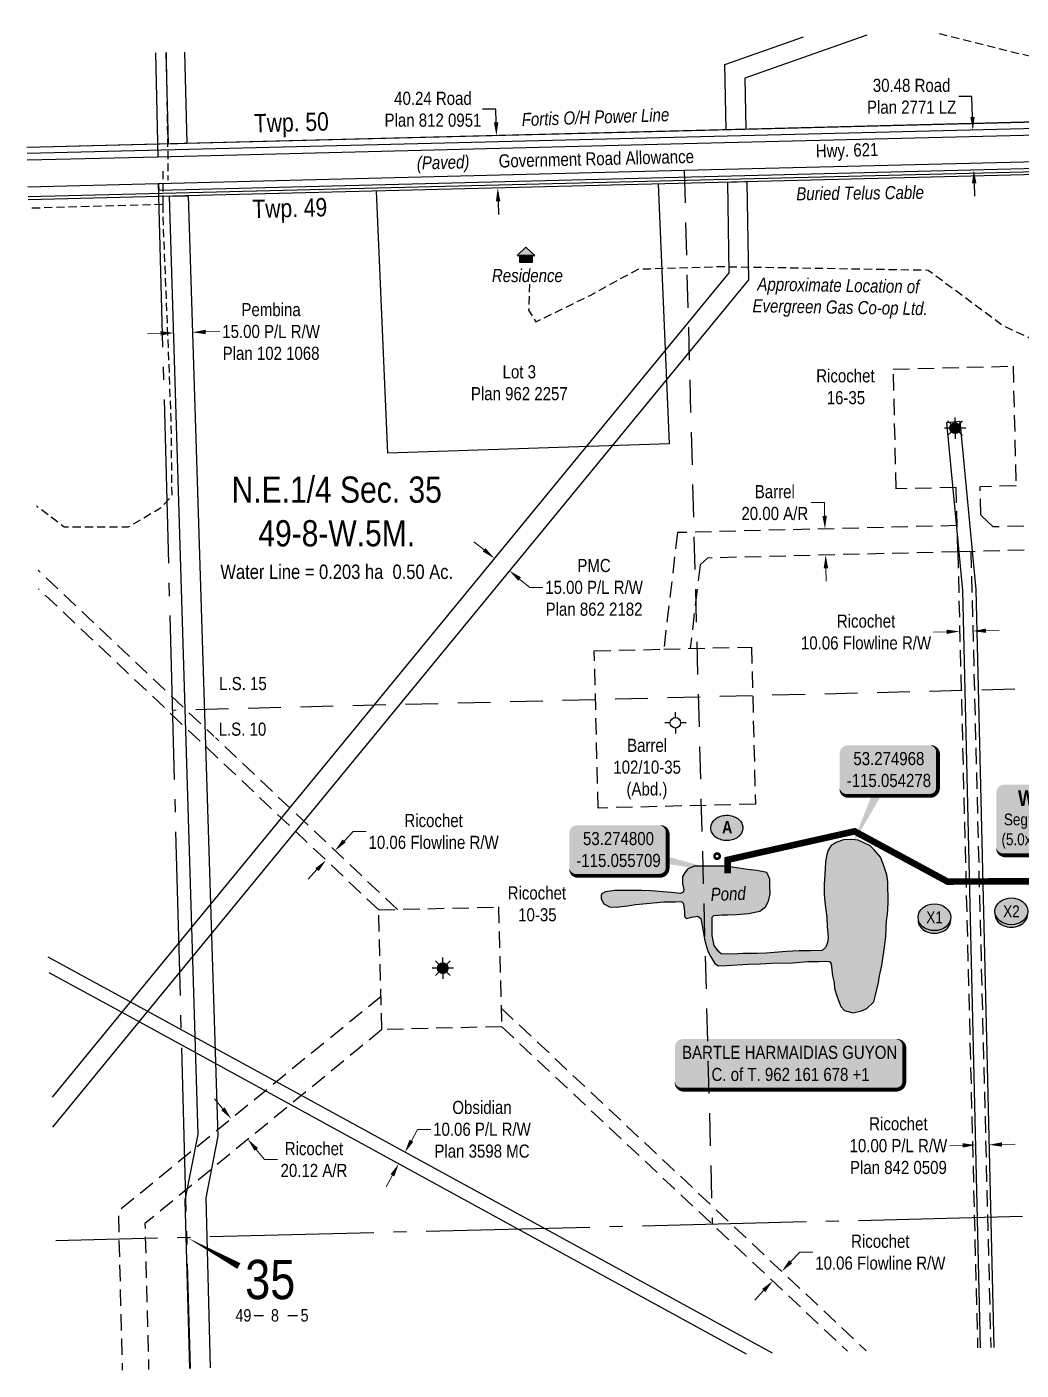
# Model space of a CAD drawing. Extents: x 629055 to 633377, y 5904225 to 5907946.
# Drawn here: x 629110 to 629869, y 5904225 to 5905250 of the extents above; entities that cross this region are included whole.
import ezdxf
from ezdxf.enums import TextEntityAlignment as Align

# ---------------------------------------------------------------- set-up
doc = ezdxf.new("R2010")
doc.units = 0
doc.header["$LTSCALE"] = 5
for name, pattern in [('foc-ACCESSROAD', [3.75, 2.5, -1.25]), ('foc-FLOWLINE', [3.75, 2.5, -1.25]), ('foc-LSD', [8, 5, -3]), ('foc-QUARTERLINE', [33, 25, -3, 2, -3]), ('UG_PIPE', [1.875, 1.25, -0.625])]:
    doc.linetypes.add(name, pattern=pattern)
for name, color, linetype in [('10', 1, 'Continuous'), ('9', 3, 'Continuous'), ('AS-OWNER', 7, 'Continuous'), ('AS-PIPE-UG', 44, 'UG_PIPE'), ('AS-PIPE-UG-T', 44, 'Continuous'), ('AS-POWER', 104, 'foc-POWER'), ('AS-POWER-T', 104, 'Continuous'), ('AS-RESIDENCE', 14, 'Continuous'), ('AS-TELEPHONE-T', 224, 'Continuous'), ('AS-TELUS', 224, 'foc-TEL'), ('C-RW', 13, 'Continuous'), ('C-SYMBOL', 7, 'Continuous'), ('CG-NOTES', 7, 'Continuous'), ('D-TXT', 6, 'Continuous'), ('DETAIL-T', 7, 'Continuous'), ('F-AR', 190, 'foc-ACCESSROAD'), ('F-FLOWLINE', 190, 'foc-FLOWLINE'), ('F-RW', 190, 'Continuous'), ('F-WS', 190, 'foc-ACCESSROAD'), ('F-WS-S', 190, 'Continuous'), ('L-AREAREQUIRED', 7, 'Continuous'), ('L-QSEC', 8, 'foc-QUARTERLINE'), ('L-ROAD-T', 7, 'Continuous'), ('L-SEC', 7, 'Continuous'), ('L-SECLBL', 7, 'Continuous'), ('L-SECTION-LSD', 7, 'foc-LSD'), ('L-TITLEDB', 4, 'Continuous'), ('L-TITLEDB-T', 4, 'Continuous'), ('P-CROSSINGS', 250, 'Continuous'), ('T-WATER', 160, 'Continuous'), ('T-WATER-H', 133, 'Continuous'), ('T-WATER-T', 170, 'Continuous')]:
    doc.layers.add(name, color=color, linetype=linetype)
for name, color, linetype, lineweight in [('C-RW-T', 13, 'Continuous', 9), ('F-AR-T', 190, 'Continuous', 9), ('F-FLOWLINE-T', 190, 'Continuous', 9), ('F-RW-T', 190, 'Continuous', 9), ('F-WS-T', 190, 'Continuous', 9), ('T-TEXT', 48, 'Continuous', 18)]:
    doc.layers.add(name, color=color, linetype=linetype, lineweight=lineweight)
doc.layers.add('P-PROPOSED-WL2', color=7, linetype='Continuous', true_color=0x05c1ff)
doc.styles.add('100L', font='ARIALN.TTF', dxfattribs={"height": 11})
doc.styles.add('175L', font='ARIALN.TTF', dxfattribs={"height": 20})
doc.styles.add('80', font='ARIALN.TTF', dxfattribs={"height": 10})
doc.styles.add('80CG', font='ARIALN.TTF', dxfattribs={"height": 10})
doc.styles.add('80L', font='ARIALN.TTF', dxfattribs={"height": 10})
doc.styles.add('80LS', font='ARIALNI.TTF', dxfattribs={"height": 10})
doc.styles.add('BOLD', font='ARIALNB.TTF')
doc.styles.add('Crossing', font='ARIALN.TTF', dxfattribs={"height": 10})
doc.styles.add('foc-LtypeFont', font='ARIALN.TTF', dxfattribs={"height": 7.35})
doc.styles.add('SIMPLEX', font='ARIALN.TTF')
doc.styles.add('TXT', font='ARIALN.TTF', dxfattribs={"height": 0.2})
doc.linetypes.add('foc-POWER', pattern='A,6,-1,["P",foc-LtypeFont,S=0.2,R=0,X=-0.625,Y=-0.75],-1.24,4', length=12.24)
doc.linetypes.add('foc-POWER-NOLINE', pattern='A,0,-4,["P",foc-LtypeFont,S=0.2,R=0,X=-0.625,Y=-0.75],-8.24', length=12.24)
doc.linetypes.add('foc-TEL', pattern='A,2,-1,["T",foc-LtypeFont,S=0.2,R=0,X=-0.425,Y=-0.75],-1.24,8', length=12.24)
doc.dimstyles.new('Compass 5 000', dxfattribs={"dimscale": 5, "dimtxt": 9, "dimasz": 2, "dimexe": 0.2, "dimexo": 0.0625, "dimgap": 0.5, "dimtad": 0, "dimtih": 1, "dimtoh": 1, "dimzin": 0, "dimdsep": 46, "dimtxsty": '80CG', "dimcen": 0.1, "dimse1": 1, "dimse2": 1, "dimclrd": 256, "dimclrt": 256, "dimaunit": 1, "dimadec": 4, "dimazin": 0, "dimtfac": 0.06, "dimtofl": 0, "dimtmove": 0, "dimatfit": 1, "dimfxl": 0.2, "dimtolj": 1, "dimtzin": 0, "dimlwd": -1, "dimarcsym": 0})

# ---------------------------------------------------------------- blocks, each defined once
blk = doc.blocks.new('L-SECLBL')
at = {"layer": '9', "color": 7}
for p, q in [((-5.1, -27.8), (-12.3, -27.8)), ((20.7, -27.8), (13.5, -27.8))]:
    blk.add_line(p, q, dxfattribs=at)
at = {"layer": '10', "color": 2, "style": 'SIMPLEX'}
blk.add_attdef('SEC', text='', height=30, dxfattribs=at).set_placement((0, 0), align=Align.MIDDLE)
at = {"layer": '10', "color": 5, "style": '80L'}
blk.add_attdef('TWP', text='', height=9.5, dxfattribs=at).set_placement((-14.4, -27.4), align=Align.MIDDLE_RIGHT)
blk.add_attdef('RGE', text='', height=9.5, dxfattribs=at).set_placement((3.6, -27.4), align=Align.MIDDLE_CENTER)
blk.add_attdef('MER', text='', height=9.5, dxfattribs=at).set_placement((23.2, -27.4), align=Align.MIDDLE_LEFT)
blk = doc.blocks.new('label_road_paved')
at = {"layer": 'L-ROAD-T', "style": '80L'}
blk.add_text('Government Road Allowance', height=10, dxfattribs=at).set_placement((0, 0), align=Align.MIDDLE_CENTER)
at = {"layer": 'T-TEXT', "style": '80LS'}
blk.add_text('(Paved)', height=10, dxfattribs=at).set_placement((-116.9, 0), align=Align.MIDDLE_CENTER)
blk = doc.blocks.new('res_occ')
for points in [[(0.1, 0.89), (-1.26, -0.37), (1.46, -0.37)], [(-0.9, -1.43), (1.1, -1.43), (1.1, -0.37), (-0.9, -0.37)]]:
    blk.add_hatch(color=14).paths.add_polyline_path(points)
at = {"color": 14}
for points in [[(0.1, 0.89), (-1.26, -0.37), (1.46, -0.37)], [(-0.9, -1.43), (1.1, -1.43), (1.1, -0.37), (-0.9, -0.37)]]:
    blk.add_lwpolyline(points, close=True, dxfattribs=at)
blk = doc.blocks.new('*D689')
at = {"layer": 'L-TITLEDB-T', "transparency": 16777216}
for p, q in [((629831.4, 5905196.9), (629821.4, 5905196.9)), ((629831.8, 5905181.1), (629831.4, 5905196.9)), ((629833.1, 5905130.6), (629833.3, 5905120.6))]:
    blk.add_line(p, q, dxfattribs=at)
for points in [[(629833.5, 5905181.2), (629830.2, 5905181.1), (629832.1, 5905171.1)], [(629834.8, 5905130.6), (629831.4, 5905130.5), (629832.8, 5905140.6)]]:
    blk.add_solid(points, dxfattribs=at)
at = {"layer": 'L-TITLEDB-T', "transparency": 16777216, "insert": (629785.4, 5905196.9), "char_height": 10, "attachment_point": 5, "style": '80CG'}
blk.add_mtext('\\A1;30.48 Road \\PPlan 2771 LZ', dxfattribs=at)
blk = doc.blocks.new('*D690')
at = {"layer": 'L-TITLEDB-T', "transparency": 16777216}
for p, q in [((629468.1, 5905187), (629458.1, 5905187)), ((629468.4, 5905177), (629468.1, 5905187)), ((629469.9, 5905116.8), (629470.1, 5905106.8))]:
    blk.add_line(p, q, dxfattribs=at)
for points in [[(629470.1, 5905177.1), (629466.7, 5905177), (629468.6, 5905167)], [(629471.6, 5905116.9), (629468.2, 5905116.8), (629469.6, 5905126.8)]]:
    blk.add_solid(points, dxfattribs=at)
at = {"layer": 'L-TITLEDB-T', "transparency": 16777216, "insert": (629420.2, 5905187), "char_height": 10, "attachment_point": 5, "style": '80CG'}
blk.add_mtext('\\A1;40.24 Road\\PPlan 812 0951', dxfattribs=at)
blk = doc.blocks.new('*U694')
h = blk.add_hatch(color=59)
edge = h.paths.add_edge_path()
edge.add_line((-81.5, -20), (81.5, -20))
edge.add_arc((81.5, -14), 6, 270, 360)
edge.add_line((87.5, -14), (87.5, 12.5))
edge.add_arc((81.5, 12.5), 6, 0, 90)
edge.add_line((81.5, 18.5), (-81.5, 18.5))
edge.add_arc((-81.5, 12.5), 6, 90, 180)
edge.add_line((-87.5, 12.5), (-87.5, -14))
edge.add_arc((-81.5, -14), 6, 180, 270)
at = {"color": 1, "flags": 128}
blk.add_lwpolyline([(-81.5, -20, 3, 3, 0), (81.5, -20, 3, 3, 0.414214), (87.5, -14, 3, 3, 0), (87.5, 12.5, 3, 0, 0.414214), (81.5, 18.5, 0, 0, 0), (-81.5, 18.5, 0, 0, 0.414214), (-87.5, 12.5, 0, 0, 0), (-87.5, -14, 0, 3, 0.414214)], format="xyseb", close=True, dxfattribs=at)
blk.add_lwpolyline([(-46.4, -11.7, 0, 7.5, 0), (0, 0, 0, 0, 0)], format="xyseb", dxfattribs=at)
at = {"color": 1, "style": '80'}
blk.add_attdef('ENTER_TEXT_001', (-36, -5), '', height=10, dxfattribs=at)
blk = doc.blocks.new('*D695')
at = {"layer": 'F-RW-T', "transparency": 16777216}
for p, q in [((629459.2, 5904850.7), (629451.5, 5904857)), ((629486.3, 5904828.5), (629494.1, 5904822.1)), ((629494.1, 5904822.1), (629504.1, 5904822.1))]:
    blk.add_line(p, q, dxfattribs=at)
for points in [[(629460.3, 5904852), (629458.2, 5904849.4), (629467, 5904844.4)], [(629487.4, 5904829.8), (629485.3, 5904827.2), (629478.6, 5904834.8)]]:
    blk.add_solid(points, dxfattribs=at)
at = {"layer": 'F-RW-T', "transparency": 16777216, "insert": (629543.1, 5904822.1), "char_height": 10, "attachment_point": 5, "style": '80CG'}
blk.add_mtext('\\A1;PMC\\P15.00 P/L R/W\\PPlan 862 2182', dxfattribs=at)
blk = doc.blocks.new('*D696')
at = {"layer": 'F-AR-T', "transparency": 16777216}
for p, q in [((629718.8, 5904886.8), (629708.8, 5904886.8)), ((629719, 5904876.8), (629718.8, 5904886.8)), ((629720, 5904836.8), (629720.3, 5904826.8))]:
    blk.add_line(p, q, dxfattribs=at)
for points in [[(629720.7, 5904876.8), (629717.3, 5904876.7), (629719.3, 5904866.8)], [(629721.7, 5904836.8), (629718.3, 5904836.7), (629719.8, 5904846.8)]]:
    blk.add_solid(points, dxfattribs=at)
at = {"layer": 'F-AR-T', "transparency": 16777216, "insert": (629681, 5904886.8), "char_height": 10, "attachment_point": 5, "style": '80CG'}
blk.add_mtext('\\A1;Barrel\\P20.00 A/R', dxfattribs=at)
blk = doc.blocks.new('*D698')
at = {"layer": 'F-FLOWLINE-T', "transparency": 16777216}
for p, q in [((629693.1, 5904307.4), (629700, 5904314.7)), ((629700, 5904314.7), (629710, 5904314.7)), ((629672.5, 5904285.5), (629665.7, 5904278.2))]:
    blk.add_line(p, q, dxfattribs=at)
for points in [[(629691.9, 5904308.5), (629694.3, 5904306.2), (629686.3, 5904300.1)], [(629671.3, 5904286.6), (629673.8, 5904284.3), (629679.4, 5904292.8)]]:
    blk.add_solid(points, dxfattribs=at)
at = {"layer": 'F-FLOWLINE-T', "transparency": 16777216, "insert": (629761.5, 5904314.7), "char_height": 10, "attachment_point": 5, "style": '80CG'}
blk.add_mtext('\\A1;Ricochet\\P10.06 Flowline R/W', dxfattribs=at)
blk = doc.blocks.new('*D699')
at = {"layer": 'F-FLOWLINE-T', "transparency": 16777216}
for p, q in [((629352.4, 5904628.5), (629359.2, 5904635.8)), ((629359.2, 5904635.8), (629369.2, 5904635.8)), ((629331.7, 5904606.7), (629324.9, 5904599.4))]:
    blk.add_line(p, q, dxfattribs=at)
for points in [[(629351.2, 5904629.7), (629353.6, 5904627.4), (629345.5, 5904621.2)], [(629330.5, 5904607.8), (629333, 5904605.5), (629338.6, 5904613.9)]]:
    blk.add_solid(points, dxfattribs=at)
at = {"layer": 'F-FLOWLINE-T', "transparency": 16777216, "insert": (629420.7, 5904635.8), "char_height": 10, "attachment_point": 5, "style": '80CG'}
blk.add_mtext('\\A1;Ricochet\\P10.06 Flowline R/W', dxfattribs=at)
blk = doc.blocks.new('*D700')
at = {"layer": 'F-AR-T', "transparency": 16777216}
for p, q in [((629260, 5904424.2), (629253.6, 5904431.9)), ((629285.4, 5904393.1), (629291.7, 5904385.4)), ((629291.7, 5904385.4), (629301.7, 5904385.4))]:
    blk.add_line(p, q, dxfattribs=at)
for points in [[(629261.3, 5904425.2), (629258.7, 5904423.1), (629266.3, 5904416.5)], [(629286.7, 5904394.2), (629284.1, 5904392.1), (629279, 5904400.9)]]:
    blk.add_solid(points, dxfattribs=at)
at = {"layer": 'F-AR-T', "transparency": 16777216, "insert": (629329.4, 5904385.4), "char_height": 10, "attachment_point": 5, "style": '80CG'}
blk.add_mtext('\\A1;Ricochet\\P20.12 A/R', dxfattribs=at)
blk = doc.blocks.new('*D701')
at = {"layer": 'F-RW-T', "transparency": 16777216}
for p, q in [((629824.4, 5904396.2), (629814.4, 5904396)), ((629854.4, 5904396.9), (629864.4, 5904397.2))]:
    blk.add_line(p, q, dxfattribs=at)
for points in [[(629854.3, 5904398.6), (629854.4, 5904395.3), (629844.4, 5904396.7)], [(629824.3, 5904397.9), (629824.4, 5904394.6), (629834.4, 5904396.5)]]:
    blk.add_solid(points, dxfattribs=at)
at = {"layer": 'F-RW-T', "transparency": 16777216, "insert": (629775.3, 5904396), "char_height": 10, "attachment_point": 5, "style": '80CG'}
blk.add_mtext('\\A1;Ricochet\\P10.00 P/L R/W\\PPlan 842 0509', dxfattribs=at)
blk = doc.blocks.new('*D702')
at = {"layer": 'C-RW-T', "transparency": 16777216}
for p, q in [((629403.7, 5904399.8), (629408.5, 5904408.5)), ((629408.5, 5904408.5), (629418.5, 5904408.5)), ((629389.3, 5904373.4), (629384.5, 5904364.6))]:
    blk.add_line(p, q, dxfattribs=at)
for points in [[(629402.3, 5904400.6), (629405.2, 5904399), (629398.9, 5904391)], [(629387.8, 5904374.2), (629390.7, 5904372.6), (629394.1, 5904382.2)]]:
    blk.add_solid(points, dxfattribs=at)
at = {"layer": 'C-RW-T', "transparency": 16777216, "insert": (629457.6, 5904408.5), "char_height": 10, "attachment_point": 5, "style": '80CG'}
blk.add_mtext('\\A1;Obsidian \\P10.06 P/L R/W\\PPlan 3598 MC', dxfattribs=at)
blk = doc.blocks.new('GAS')
h = blk.add_hatch(color=255)
h.dxf.hatch_style = 1
edge = h.paths.add_edge_path()
edge.add_arc((0, 0), 0.9, 0, 360)
for p, q in [((-0.81, 0), (-1.62, 0)), ((-0.57, 0.57), (-1.14, 1.14)), ((0, 0.81), (0, 1.62)), ((0.57, 0.57), (1.14, 1.14)), ((1.62, 0), (0.81, 0)), ((-0.57, -0.57), (-1.14, -1.14)), ((0, -0.81), (0, -1.62)), ((1.14, -1.14), (0.57, -0.57))]:
    blk.add_line(p, q)
blk.add_circle((0, 0), 0.8)
blk = doc.blocks.new('GABD')
for p, q in [((-0.81, 0), (-1.62, 0)), ((0, 0.81), (0, 1.62)), ((1.62, 0), (0.81, 0)), ((0, -0.81), (0, -1.62))]:
    blk.add_line(p, q)
blk.add_circle((0, 0), 0.8)
blk = doc.blocks.new('*D703')
at = {"layer": 'F-RW-T', "transparency": 16777216}
for p, q in [((629212.4, 5905016), (629202.4, 5905015.7)), ((629246.8, 5905017.1), (629257.6, 5905017.4))]:
    blk.add_line(p, q, dxfattribs=at)
for points in [[(629212.3, 5905017.7), (629212.4, 5905014.4), (629222.4, 5905016.3)], [(629246.8, 5905018.8), (629246.9, 5905015.4), (629236.8, 5905016.8)]]:
    blk.add_solid(points, dxfattribs=at)
at = {"layer": 'F-RW-T', "transparency": 16777216, "insert": (629296.7, 5905017.4), "char_height": 10, "attachment_point": 5, "style": '80CG'}
blk.add_mtext('\\A1;Pembina\\P15.00 P/L R/W\\PPlan 102 1068', dxfattribs=at)
blk = doc.blocks.new('*D705')
at = {"layer": 'F-FLOWLINE-T', "transparency": 16777216}
for p, q in [((629812.1, 5904788.3), (629802.1, 5904788)), ((629842.1, 5904789), (629852.1, 5904789.3))]:
    blk.add_line(p, q, dxfattribs=at)
for points in [[(629812, 5904789.9), (629812.1, 5904786.6), (629822.1, 5904788.5)], [(629842.1, 5904790.7), (629842.2, 5904787.4), (629832.1, 5904788.8)]]:
    blk.add_solid(points, dxfattribs=at)
at = {"layer": 'F-FLOWLINE-T', "transparency": 16777216, "insert": (629750.6, 5904788), "char_height": 10, "attachment_point": 5, "style": '80CG'}
blk.add_mtext('\\A1;Ricochet\\P10.06 Flowline R/W', dxfattribs=at)
blk = doc.blocks.new('*U708')
h = blk.add_hatch(color=254)
edge = h.paths.add_edge_path()
edge.add_line((-24, -35.3), (24, -35.3))
edge.add_arc((24, -29.3), 6, 270, 360)
edge.add_line((30, -29.3), (30, 12.5))
edge.add_arc((24, 12.5), 6, 0, 90)
edge.add_line((24, 18.5), (-24, 18.5))
edge.add_arc((-24, 12.5), 6, 90, 180)
edge.add_line((-30, 12.5), (-30, -29.3))
edge.add_arc((-24, -29.3), 6, 180, 270)
at = {"layer": 'P-PROPOSED-WL2', "flags": 128}
blk.add_lwpolyline([(-24, -35.3, 3, 3, 0), (24, -35.3, 3, 3, 0.414214), (30, -29.3, 3, 3, 0), (30, 12.5, 3, 0, 0.414214), (24, 18.5, 0, 0, 0), (-24, 18.5, 0, 0, 0.414214), (-30, 12.5, 0, 0, 0), (-30, -29.3, 0, 3, 0.414214)], format="xyseb", close=True, dxfattribs=at)
blk.add_lwpolyline([(-0.5, -55.8, 0, 7.5, 0), (0, 0, 0, 0, 0)], format="xyseb", dxfattribs=at)
at = {"layer": 'P-PROPOSED-WL2'}
for tag, p, height, style in [('TEMP_AREA_W1_001', (-9.2, 2.2), 12, 'BOLD'), ('ENTER_TEXT_001', (-30.7, -12.5), 9, '80')]:
    blk.add_attdef(tag, p, '', height=height, dxfattribs=dict(at, style=style))
blk = doc.blocks.new('AA')
at = {"const_width": 4}
blk.add_lwpolyline([(-1, 0, 1), (1, 0, 1)], format="xyb", close=True, dxfattribs=at)
blk.add_circle((0, 0), 2)
blk = doc.blocks.new('Route_Letters')
h = blk.add_hatch(color=255)
h.dxf.hatch_style = 1
edge = h.paths.add_edge_path()
edge.add_ellipse((-0.1, 0.5), major_axis=(-12, 0), ratio=0.789318, start_angle=0, end_angle=360)
at = {"color": 5}
blk.add_open_spline([(-12.3, 0.5), (-12.3, -0.3), (-12.2, -1), (-11.7, -2.8), (-11.1, -3.9), (-9.6, -5.8), (-8.5, -6.7), (-6.2, -8), (-4.9, -8.5), (-2.1, -9.2), (-0.7, -9.3), (2.2, -9.1), (3.6, -8.8), (6.3, -7.9), (7.5, -7.2), (9.5, -5.6), (10.4, -4.6), (11.6, -2.5), (12, -1.4), (12.2, 0.9), (12, 2.1), (11.2, 4.3), (10.5, 5.4), (8.8, 7.2), (7.7, 8), (5.3, 9.2), (3.9, 9.7), (1.1, 10.2), (-0.4, 10.2), (-3.2, 9.9), (-4.6, 9.6), (-7.2, 8.5), (-8.3, 7.7), (-10.2, 6), (-11, 5), (-12, 2.9), (-12.3, 1.7), (-12.3, 0.5), (-12.3, 0.5), (-12.3, 0.5)], degree=3, knots=[0, 0, 0, 0, 0.219529, 0.219529, 0.575727, 0.575727, 0.931924, 0.931924, 1.288121, 1.288121, 1.644318, 1.644318, 2.000515, 2.000515, 2.356712, 2.356712, 2.712909, 2.712909, 3.069107, 3.069107, 3.425304, 3.425304, 3.781501, 3.781501, 4.137698, 4.137698, 4.493895, 4.493895, 4.850092, 4.850092, 5.20629, 5.20629, 5.562487, 5.562487, 5.918684, 5.918684, 6.274881, 6.274881, 6.283185, 6.283185, 6.283185, 6.283185], dxfattribs=at)
at = {"color": 14, "style": 'BOLD'}
blk.add_attdef('A', text='', height=9.5, dxfattribs=at).set_placement((0.2, 1), align=Align.MIDDLE)
blk = doc.blocks.new('xing2')
h = blk.add_hatch(color=50)
h.dxf.hatch_style = 1
edge = h.paths.add_edge_path()
edge.add_ellipse((0, 0), major_axis=(-12.5, 0), ratio=0.816297, start_angle=0, end_angle=360)
h = blk.add_hatch(color=250)
h.dxf.hatch_style = 1
edge = h.paths.add_edge_path()
edge.add_ellipse((0, -2), major_axis=(-12.5, 0), ratio=0.816297, start_angle=0, end_angle=180)
edge.add_line((12.5, -2), (12.5, 0))
edge.add_ellipse((0, 0), major_axis=(-12.5, 0), ratio=0.816297, start_angle=0, end_angle=180, ccw=False)
edge.add_line((-12.5, 0), (-12.5, -2))
at = {"color": 250}
blk.add_ellipse((0, 0), major_axis=(-12.5, 0), ratio=0.816297, dxfattribs=at)
blk.add_ellipse((0, -2), major_axis=(-12.5, 0), ratio=0.816297, start_param=0, end_param=3.141593, dxfattribs=at)
at = {"color": 250, "style": 'Crossing'}
blk.add_attdef('CROSSING', text='', height=9, dxfattribs=at).set_placement((0.1, 0), align=Align.MIDDLE_CENTER)
at = {"color": 250, "style": 'Crossing', "flags": 1}
for tag, p in [('OWNER', (0.1, -12.5)), ('DESCRIPTION', (0.1, -25.8)), ('LOCATION', (0.1, -39.3)), ('DWG_REF', (0.1, -52.8))]:
    blk.add_attdef(tag, text='', height=9, dxfattribs=at).set_placement(p, align=Align.MIDDLE_CENTER)
blk = doc.blocks.new('*U759')
h = blk.add_hatch(color=254)
edge = h.paths.add_edge_path()
edge.add_line((-31.5, -20), (31.5, -20))
edge.add_arc((31.5, -14), 6, 270, 360)
edge.add_line((37.5, -14), (37.5, 12.5))
edge.add_arc((31.5, 12.5), 6, 0, 90)
edge.add_line((31.5, 18.5), (-31.5, 18.5))
edge.add_arc((-31.5, 12.5), 6, 90, 180)
edge.add_line((-37.5, 12.5), (-37.5, -14))
edge.add_arc((-31.5, -14), 6, 180, 270)
at = {"color": 1, "flags": 128}
blk.add_lwpolyline([(-31.5, -20, 3, 3, 0), (31.5, -20, 3, 3, 0.414214), (37.5, -14, 3, 3, 0), (37.5, 12.5, 3, 0, 0.414214), (31.5, 18.5, 0, 0, 0), (-31.5, 18.5, 0, 0, 0.414214), (-37.5, 12.5, 0, 0, 0), (-37.5, -14, 0, 3, 0.414214)], format="xyseb", close=True, dxfattribs=at)
blk.add_lwpolyline([(-28.1, -57.9, 0, 10, 0), (0, 0, 5, 5, 0)], format="xyseb", dxfattribs=at)
at = {"color": 1, "style": '80'}
blk.add_attdef('ENTER_TEXT_001', (-36, -5), '', height=10, dxfattribs=at)
blk = doc.blocks.new('*U758')
h = blk.add_hatch(color=254)
edge = h.paths.add_edge_path()
edge.add_line((-31.5, -20), (31.5, -20))
edge.add_arc((31.5, -14), 6, 270, 360)
edge.add_line((37.5, -14), (37.5, 12.5))
edge.add_arc((31.5, 12.5), 6, 0, 90)
edge.add_line((31.5, 18.5), (-31.5, 18.5))
edge.add_arc((-31.5, 12.5), 6, 90, 180)
edge.add_line((-37.5, 12.5), (-37.5, -14))
edge.add_arc((-31.5, -14), 6, 180, 270)
at = {"color": 1, "flags": 128}
blk.add_lwpolyline([(-31.5, -20, 3, 3, 0), (31.5, -20, 3, 3, 0.414214), (37.5, -14, 3, 3, 0), (37.5, 12.5, 3, 0, 0.414214), (31.5, 18.5, 0, 0, 0), (-31.5, 18.5, 0, 0, 0.414214), (-37.5, 12.5, 0, 0, 0), (-37.5, -14, 0, 3, 0.414214)], format="xyseb", close=True, dxfattribs=at)
blk.add_lwpolyline([(83.3, -18.1, 0, 10, 0), (0, 0, 5, 5, 0)], format="xyseb", dxfattribs=at)
at = {"color": 1, "style": '80'}
blk.add_attdef('ENTER_TEXT_001', (-36, -5), '', height=10, dxfattribs=at)

msp = doc.modelspace()

# ---------------------------------------------------------------- hatches: boundary and pattern name
at = {"layer": 'T-WATER-H'}
h = msp.add_hatch(color=256, dxfattribs=at)
h.dxf.hatch_style = 1
h.paths.add_polyline_path([(629757.712, 5904510.893), (629760.155, 5904520.655), (629760.936, 5904525.633), (629762.681, 5904533.478), (629764.579, 5904547.448), (629765.657, 5904555.577), (629766.311, 5904567.953), (629766.897, 5904572.444), (629767.386, 5904581.327), (629767.289, 5904597.364), (629766.508, 5904602.733), (629763.968, 5904610.249), (629761.527, 5904616.203), (629757.132, 5904621.67), (629753.713, 5904624.989), (629744.529, 5904629.284), (629739.451, 5904629.773), (629733.297, 5904629.577), (629728.218, 5904627.722), (629723.907, 5904625.13), (629721.745, 5904621.592), (629720.599, 5904618.254), (629720.11, 5904615.618), (629719.623, 5904612.299), (629719.168, 5904602.981), (629718.765, 5904595.381), (629718.609, 5904588.043), (629719.107, 5904582.015), (629719.859, 5904575.708), (629720.574, 5904570.249), (629720.952, 5904563.373), (629721.734, 5904554.941), (629721.315, 5904551.107), (629720.015, 5904547.446), (629717.201, 5904544.948), (629707.983, 5904544.792), (629699.703, 5904544.792), (629689.811, 5904544.206), (629674.392, 5904542.918), (629667.219, 5904542.696), (629656.774, 5904542.771), (629648.677, 5904542.081), (629640.082, 5904542.35), (629638.3, 5904544.012), (629634.757, 5904548.769), (629633.301, 5904556.347), (629633.301, 5904566.807), (629633.206, 5904570.385), (629634.429, 5904571.67), (629640.644, 5904572.273), (629645.177, 5904572.117), (629651.738, 5904572.428), (629660.956, 5904573.209), (629669.548, 5904574.927), (629673.923, 5904578.206), (629676.11, 5904582.734), (629677.484, 5904588.176), (629677.204, 5904593.976), (629677.204, 5904599.441), (629675.485, 5904603.501), (629674.86, 5904604.593), (629667.205, 5904606.155), (629660.175, 5904606.936), (629653.613, 5904607.873), (629643.3, 5904609.278), (629637.675, 5904609.434), (629626.583, 5904609.434), (629619.553, 5904609.434), (629614.71, 5904607.404), (629612.835, 5904605.062), (629610.648, 5904601.471), (629610.648, 5904596.162), (629611.585, 5904591.322), (629610.967, 5904589.457), (629609.054, 5904588.578), (629601.824, 5904589.343), (629586.684, 5904590.45), (629579.522, 5904590.874), (629570.9, 5904590.813), (629563.722, 5904590.873), (629559.035, 5904590.873), (629555.49, 5904590.323), (629551.881, 5904589.652), (629549.012, 5904588.194), (629548.62, 5904586.925), (629548.62, 5904584.484), (629550.672, 5904580.482), (629554.872, 5904578.237), (629559.952, 5904578.139), (629563.958, 5904578.627), (629568.547, 5904579.018), (629574.604, 5904580.091), (629583.199, 5904580.97), (629588.18, 5904581.361), (629596.386, 5904582.142), (629604.983, 5904582.239), (629609.751, 5904582.431), (629611.332, 5904580.775), (629612.018, 5904574.515), (629612.018, 5904571.001), (629613.548, 5904569.519), (629617.404, 5904570.376), (629622.182, 5904571.232), (629624.568, 5904569.519), (629626.563, 5904558.342), (629627.367, 5904553.573), (629628.535, 5904548.808), (629630, 5904544.61), (629632.151, 5904540.217), (629635.373, 5904535.141), (629638.108, 5904533.189), (629644.262, 5904533.482), (629660.582, 5904534.641), (629669.764, 5904534.837), (629678.555, 5904535.325), (629694.842, 5904535.68), (629706.124, 5904536.495), (629710.324, 5904536.495), (629714.624, 5904536.594), (629719.508, 5904536.887), (629722.827, 5904536.594), (629724.097, 5904534.934), (629724.892, 5904525.633), (629726.162, 5904520.655), (629726.554, 5904516.067), (629728.214, 5904510.406), (629729.484, 5904506.794), (629731.438, 5904502.205), (629734.27, 5904499.179), (629740.717, 5904497.423), (629747.163, 5904498.887), (629751.168, 5904500.742), (629756.444, 5904505.817)])

# ---------------------------------------------------------------- linework, layer by layer
at = {"layer": 'AS-PIPE-UG'}
msp.add_line((629214.16, 5905139.875), (629214.113, 5905114.292), dxfattribs=at)
at = {"layer": 'AS-PIPE-UG', "flags": 128}
for points in [[(630041.37, 5905198.398), (629998.191, 5905197.046), (629805.251, 5905244.818)], [(629216.597, 5905230.294), (629217.869, 5905153.55), (629217.832, 5905132.981)], [(629214.113, 5905114.292), (629111.618, 5905111.435)], [(629214.113, 5905114.292), (629214.096, 5905104.935), (629220.247, 5904950.3), (629220.89, 5904891.949), (629212.287, 5904882.48), (629187.565, 5904867.984), (629138.873, 5904868.141), (629117.631, 5904884.306)], [(629493.993, 5905063.05), (629493.186, 5905033.773), (629498.625, 5905024.792), (629540.12, 5905045.02), (629576.631, 5905065.025), (629639.04, 5905067.019), (629797.953, 5905064.349), (629855.898, 5905021.467), (629881.946, 5905009.647), (629917.793, 5905007.305)]]:
    msp.add_lwpolyline(points, dxfattribs=at)
at = {"layer": 'AS-POWER', "linetype": 'foc-POWER-NOLINE', "flags": 128}
msp.add_lwpolyline([(629110.385, 5905158.025), (630033.465, 5905181.165), (630032.149, 5905227.026), (630047.176, 5905240.16)], dxfattribs=at)
at = {"layer": 'AS-TELUS', "flags": 128}
msp.add_lwpolyline([(629111.379, 5905120.445), (630014.127, 5905142.861), (630012.447, 5905249.93)], dxfattribs=at)
at = {"layer": 'C-RW', "flags": 128}
for points in [[(629679.135, 5904237.615), (629189.234, 5904505.78), (629126.75, 5904539.819)], [(629127.057, 5904528.222), (629182.772, 5904497.87), (629659.071, 5904237.092)]]:
    msp.add_lwpolyline(points, dxfattribs=at)
at = {"layer": 'F-AR'}
for points in [[(630020.86, 5904872.583), (629847.526, 5904868.255), (629838.164, 5904877.162), (629837.622, 5904898.901)], [(629820.071, 5904869.28), (629606.752, 5904863.955), (629596.252, 5904774.946)], [(629820.569, 5904849.293), (629629.574, 5904844.525), (629623.992, 5904839.436), (629616.443, 5904775.45)]]:
    msp.add_lwpolyline(points, dxfattribs=at)
at = {"layer": 'F-AR', "flags": 128}
for points in [[(629380.597, 5904510.006), (629180.114, 5904345.912), (629183.145, 5904224.718)], [(629381.28, 5904484.573), (629200.467, 5904336.579), (629203.252, 5904225.221)]]:
    msp.add_lwpolyline(points, dxfattribs=at)
at = {"layer": 'F-FLOWLINE'}
for p, q in [((629820.569, 5904849.293), (629835.709, 5904241.692)), ((629830.622, 5904849.544), (629845.763, 5904241.943))]:
    msp.add_line(p, q, dxfattribs=at)
at = {"layer": 'F-FLOWLINE', "flags": 128}
for points in [[(629472.282, 5904501.011), (629750.825, 5904239.482)], [(629472.662, 5904486.859), (629736.529, 5904239.109)]]:
    msp.add_lwpolyline(points, dxfattribs=at)
at = {"layer": 'F-RW', "flags": 128}
for points in [[(629751.334, 5905243.487), (629658.175, 5905210.741), (629658.965, 5905171.779), (629643.959, 5905171.405), (629642.948, 5905221.253), (629702.796, 5905242.29)], [(629216.487, 5905230.292), (629218.261, 5905160.676), (629232.616, 5905161.18), (629230.883, 5905230.647)], [(629837.97, 5904241.751), (629824.462, 5904819.828), (629812.254, 5904947.916), (629822.224, 5904948.869), (629834.456, 5904820.419), (629847.989, 5904242.012)]]:
    msp.add_lwpolyline(points, dxfattribs=at)
at = {"layer": 'F-WS'}
for points in [[(630021.317, 5904854.304), (629820.569, 5904849.293), (629819.344, 5904898.444), (629773.653, 5904897.304), (629771.376, 5904988.686), (629862.758, 5904990.967), (629865.035, 5904899.585), (629837.622, 5904898.901)], [(629596.252, 5904774.946), (629663.209, 5904776.618), (629666.203, 5904656.694), (629546.279, 5904653.7), (629543.285, 5904773.624), (629596.252, 5904774.946)]]:
    msp.add_lwpolyline(points, dxfattribs=at)
msp.add_lwpolyline([(629378.828, 5904575.95), (629470.21, 5904578.237), (629472.662, 5904486.859), (629381.28, 5904484.573)], close=True, dxfattribs=at)
at = {"layer": 'L-QSEC'}
for p, q in [((629208.617, 5905230.097), (629210.21, 5905150.543)), ((629210.612, 5905130.436), (629234.883, 5904226.045)), ((630034.843, 5904346.045), (629132.478, 5904323.466))]:
    msp.add_line(p, q, dxfattribs=at)
at = {"layer": 'L-SEC'}
for p, q in [((630013.542, 5905170.521), (629611.525, 5905160.676)), ((629611.525, 5905160.676), (629210.21, 5905150.543)), ((629210.21, 5905150.543), (629110.648, 5905148.067)), ((629611.87, 5905140.568), (630013.954, 5905150.372)), ((629210.612, 5905130.436), (629611.87, 5905140.568)), ((629111.18, 5905127.963), (629210.612, 5905130.436))]:
    msp.add_line(p, q, dxfattribs=at)
at = {"layer": 'L-SECLBL', "flags": 128}
msp.add_lwpolyline([(629232.414, 5904325.982, 0, 4.998, 0), (629272.105, 5904304.167, 0, 0, 0)], format="xyseb", dxfattribs=at)
at = {"layer": 'L-SECTION-LSD'}
for p, q in [((629611.87, 5905140.568), (629633.336, 5904336.028)), ((630023.971, 5904748.392), (629221.405, 5904728.285))]:
    msp.add_line(p, q, dxfattribs=at)
at = {"layer": 'L-TITLEDB'}
for p, q in [((630013.332, 5905180.721), (629210.27, 5905160.436)), ((630013.439, 5905175.623), (629110.51, 5905153.271)), ((629210.27, 5905160.436), (629110.386, 5905157.98)), ((630014.082, 5905145.268), (629211.228, 5905125.14)), ((630014.173, 5905140.453), (629211.329, 5905120.41)), ((629211.228, 5905125.14), (629211.125, 5905130.161)), ((629592.012, 5905129.915), (629600.326, 5904931.676)), ((629211.329, 5905120.41), (629111.446, 5905117.933)), ((629385.797, 5904924.561), (629377.15, 5905124.599)), ((629600.326, 5904931.676), (629385.797, 5904924.561))]:
    msp.add_line(p, q, dxfattribs=at)
at = {"layer": 'P-PROPOSED-WL2', "const_width": 4.998, "flags": 128}
msp.add_lwpolyline([(629645.03, 5904603.866), (629645.03, 5904614.221), (629741.872, 5904635.94), (629812.751, 5904597.592), (630028.084, 5904598.341)], dxfattribs=at)
at = {"layer": 'T-WATER', "flags": 128}
msp.add_lwpolyline([(629757.712, 5904510.893), (629760.155, 5904520.655), (629760.936, 5904525.633), (629762.681, 5904533.478), (629764.579, 5904547.448), (629765.657, 5904555.577), (629766.311, 5904567.953), (629766.897, 5904572.444), (629767.386, 5904581.327), (629767.289, 5904597.364), (629766.508, 5904602.733), (629763.968, 5904610.249), (629761.527, 5904616.203), (629757.132, 5904621.67), (629753.713, 5904624.989), (629744.529, 5904629.284), (629739.451, 5904629.773), (629733.297, 5904629.577), (629728.218, 5904627.722), (629723.907, 5904625.13), (629721.745, 5904621.592), (629720.599, 5904618.254), (629720.11, 5904615.618), (629719.623, 5904612.299), (629719.168, 5904602.981), (629718.765, 5904595.381), (629718.609, 5904588.043), (629719.107, 5904582.015), (629719.859, 5904575.708), (629720.574, 5904570.249), (629720.952, 5904563.373), (629721.734, 5904554.941), (629721.315, 5904551.107), (629720.015, 5904547.446), (629717.201, 5904544.948), (629707.983, 5904544.792), (629699.703, 5904544.792), (629689.811, 5904544.206), (629674.392, 5904542.918), (629667.219, 5904542.696), (629656.774, 5904542.771), (629648.677, 5904542.081), (629640.082, 5904542.35), (629638.3, 5904544.012), (629634.757, 5904548.769), (629633.301, 5904556.347), (629633.301, 5904566.807), (629633.206, 5904570.385), (629634.429, 5904571.67), (629640.644, 5904572.273), (629645.177, 5904572.117), (629651.738, 5904572.428), (629660.956, 5904573.209), (629669.548, 5904574.927), (629673.923, 5904578.206), (629676.11, 5904582.734), (629677.484, 5904588.176), (629677.204, 5904593.976), (629677.204, 5904599.441), (629675.485, 5904603.501), (629674.86, 5904604.593), (629667.205, 5904606.155), (629660.175, 5904606.936), (629653.613, 5904607.873), (629643.3, 5904609.278), (629637.675, 5904609.434), (629626.583, 5904609.434), (629619.553, 5904609.434), (629614.71, 5904607.404), (629612.835, 5904605.062), (629610.648, 5904601.471), (629610.648, 5904596.162), (629611.585, 5904591.322), (629610.967, 5904589.457), (629609.054, 5904588.578), (629601.824, 5904589.343), (629586.684, 5904590.45), (629579.522, 5904590.874), (629570.9, 5904590.813), (629563.722, 5904590.873), (629559.035, 5904590.873), (629555.49, 5904590.323), (629551.881, 5904589.652), (629549.012, 5904588.194), (629548.62, 5904586.925), (629548.62, 5904584.484), (629550.672, 5904580.482), (629554.872, 5904578.237), (629559.952, 5904578.139), (629563.958, 5904578.627), (629568.547, 5904579.018), (629574.604, 5904580.091), (629583.199, 5904580.97), (629588.18, 5904581.361), (629596.386, 5904582.142), (629604.983, 5904582.239), (629609.751, 5904582.431), (629611.332, 5904580.775), (629612.018, 5904574.515), (629612.018, 5904571.001), (629613.548, 5904569.519), (629617.404, 5904570.376), (629622.182, 5904571.232), (629624.568, 5904569.519), (629626.563, 5904558.342), (629627.367, 5904553.573), (629628.535, 5904548.808), (629630, 5904544.61), (629632.151, 5904540.217), (629635.373, 5904535.141), (629638.108, 5904533.189), (629644.262, 5904533.482), (629660.582, 5904534.641), (629669.764, 5904534.837), (629678.555, 5904535.325), (629694.842, 5904535.68), (629706.124, 5904536.495), (629710.324, 5904536.495), (629714.624, 5904536.594), (629719.508, 5904536.887), (629722.827, 5904536.594), (629724.097, 5904534.934), (629724.892, 5904525.633), (629726.162, 5904520.655), (629726.554, 5904516.067), (629728.214, 5904510.406), (629729.484, 5904506.794), (629731.438, 5904502.205), (629734.27, 5904499.179), (629740.717, 5904497.423), (629747.163, 5904498.887), (629751.168, 5904500.742), (629756.444, 5904505.817)], close=True, dxfattribs=at)

# ---------------------------------------------------------------- block references
at = {"layer": 'AS-OWNER'}
ref = msp.add_blockref('*U694', (629692.27, 5904458.826), dxfattribs=dict(at, xscale=0.9998815561619957, yscale=0.9998815561619957, zscale=0.9998815561619957))
ref.add_attrib('ENTER_TEXT_001', 'BARTLE HARMAIDIAS GUYON', (629610.23, 5904462.245), dxfattribs={"layer": '0', "color": 1, "height": 9.99882, "style": '80'})
ref.add_attrib('ENTER_TEXT_002', 'C. of T. 962 161 678 +1', (629632.71, 5904445.402), dxfattribs={"layer": '0', "color": 1, "height": 9.99882, "style": '80'})
at = {"layer": 'AS-RESIDENCE', "xscale": 1.000012424126057, "yscale": 1.000012424126057, "zscale": 1.000012424126057, "rotation": 1.373654649846094}
msp.add_blockref('label_road_paved', (629544.814, 5905149.319), dxfattribs=at)
at = {"layer": 'CG-NOTES'}
ref = msp.add_blockref('*U708', (629879.969, 5904652.99), dxfattribs=dict(at, xscale=0.999531047334, yscale=0.999531047334, zscale=0.999531047334))
ref.add_attrib('TEMP_AREA_W1_001', 'WL1', (629866.563, 5904655.233), dxfattribs={"layer": 'P-PROPOSED-WL2', "height": 11.9944, "style": 'BOLD'})
ref.add_attrib('ENTER_TEXT_001', 'Segment 1', (629855.767, 5904640.52), dxfattribs={"layer": 'P-PROPOSED-WL2', "height": 8.9958, "style": '80'})
ref.add_attrib('ENTER_TEXT_002', '(5.0x405.7)', (629853.905, 5904625.373), dxfattribs={"layer": 'P-PROPOSED-WL2', "height": 8.99578, "style": '80'})
at = {"layer": 'CG-NOTES', "color": 1, "xscale": 0.999678, "yscale": 0.999678, "zscale": 0.999678}
msp.add_blockref('Route_Letters', (629644.478, 5904638.066), dxfattribs=at).add_auto_attribs({'A': 'A'})
msp.add_blockref('AA', (629636.961, 5904617.005), dxfattribs=at)
at = {"layer": 'DETAIL-T', "color": 2}
ref = msp.add_blockref('*U759', (629767.982, 5904683.046), dxfattribs=at)
ref.add_attrib('ENTER_TEXT_001', '53.274968', (629740.935, 5904686.465), dxfattribs={"layer": '0', "color": 1, "height": 10, "style": '80'})
ref.add_attrib('ENTER_TEXT_002', '-115.054278', (629735.891, 5904669.757), dxfattribs={"layer": '0', "color": 1, "height": 10, "style": '80'})
ref = msp.add_blockref('*U758', (629561.685, 5904622.004), dxfattribs=at)
ref.add_attrib('ENTER_TEXT_001', '53.274800', (629534.662, 5904625.423), dxfattribs={"layer": '0', "color": 1, "height": 10, "style": '80'})
ref.add_attrib('ENTER_TEXT_002', '-115.055709', (629529.594, 5904608.715), dxfattribs={"layer": '0', "color": 1, "height": 10, "style": '80'})
at = {"layer": 'F-WS-S', "color": 5, "xscale": 4.99839, "yscale": 4.99839, "zscale": 4.99839}
for name, p in [('GAS', (629818.55, 5904943.652)), ('GABD', (629605.167, 5904718.782)), ('GAS', (629427.707, 5904531.52))]:
    msp.add_blockref(name, p, dxfattribs=at)
at = {"layer": 'L-SECLBL', "color": 6, "xscale": 0.999678, "yscale": 0.999678, "zscale": 0.999678}
msp.add_blockref('L-SECLBL', (629296.038, 5904293.916), dxfattribs=at).add_auto_attribs({'SEC': '35', 'TWP': '49', 'RGE': '8', 'MER': '5'})
at = {"layer": 'P-CROSSINGS', "color": 6, "xscale": 0.999678, "yscale": 0.999678, "zscale": 0.999678}
for p, values in [((629861.448, 5904574.886), {'CROSSING': 'X2'}), ((629802.762, 5904570.342), {'CROSSING': 'X1'})]:
    msp.add_blockref('xing2', p, dxfattribs=at).add_auto_attribs(values)

# ---------------------------------------------------------------- texts
at = {"layer": 'AS-PIPE-UG-T', "insert": (629664.008, 5905058.773), "char_height": 9.9968, "attachment_point": 1, "rotation": 359.037315, "style": '80L'}
msp.add_mtext_dynamic_manual_height_columns('\\pi3.8449;{\\fArial Narrow|b0|i1|c0|p34;Approximate Location of \\P\\pi0.3467;Evergreen Gas Co-op Ltd.}', width=132.69075, gutter_width=100.032, heights=[0], dxfattribs=at)
at = {"layer": 'AS-TELEPHONE-T', "insert": (629696.993, 5905127.521), "char_height": 9.9968, "attachment_point": 1, "rotation": 0.696236, "style": '80L'}
msp.add_mtext_dynamic_manual_height_columns('\\pi0.33008;{\\fArial Narrow|b0|i1|c0|p34;Buried Telus Cable}', width=97.26638, gutter_width=100.032, heights=[0], dxfattribs=at)
at = {"layer": 'C-SYMBOL', "color": 3, "insert": (629346.778, 5904906.758), "char_height": 19.99356, "width": 159.68472, "attachment_point": 2, "style": '175L'}
msp.add_mtext('N.E.1/4 Sec. 35\\P49-8-W.5M.', dxfattribs=at)
at = {"layer": 'D-TXT', "color": 3, "char_height": 14, "attachment_point": 1, "rotation": 1.478772, "style": '80L'}
for s, insert in [('Twp. 50', (629283.488, 5905183.355)), ('Twp. 49', (629282.292, 5905117.932))]:
    msp.add_mtext_dynamic_manual_height_columns(s, width=101.42806, gutter_width=47.515, heights=[0], dxfattribs=dict(at, insert=insert))
at = {"layer": 'F-WS-T', "char_height": 9.99678, "attachment_point": 1, "style": '80L'}
for s, insert in [('\\pi0.58981;Ricochet\\P\\pi8.6022;16-35', (629712.03, 5904988.61)), ('\\pi7.9612;Barrel\\P\\pi-2.5436;102/10-35\\P\\pi7.4941;(Abd.)', (629560.354, 5904706.606)), ('\\pi0.58981;Ricochet\\P\\pi8.6022;10-35', (629476.613, 5904593.933))]:
    msp.add_mtext_dynamic_manual_height_columns(s, width=44.78767, gutter_width=50.016, heights=[0], dxfattribs=dict(at, insert=insert))
at = {"layer": 'L-AREAREQUIRED', "color": 5, "style": '100L'}
msp.add_text('Water Line = 0.203 ha  0.50 Ac.', height=10.99646, dxfattribs=at).set_placement((629346.778, 5904825.24), align=Align.BOTTOM_CENTER)
at = {"layer": 'L-TITLEDB-T', "insert": (629712.153, 5905160.202), "char_height": 10.0001, "attachment_point": 1, "rotation": 1.430663, "style": '80L'}
msp.add_mtext_dynamic_manual_height_columns('Hwy. 621', width=119.72473, gutter_width=50.016, heights=[0], dxfattribs=at)
at = {"layer": 'T-WATER-T', "insert": (629645.235, 5904593.206), "char_height": 9.99678, "width": 29.62812, "attachment_point": 2, "rotation": 2.102015, "style": 'TXT'}
msp.add_mtext('{\\fArial Narrow|b0|i1|c0|p34;Pond}', dxfattribs=at)

# ---------------------------------------------------------------- dimensions: what is measured, and where the dimension line sits
at = {"layer": 'C-RW-T', "color": 5}
dim = msp.add_aligned_dim(p1=(629393.721, 5904382.374), p2=(629398.553, 5904391.202), distance=-0.411, text='Obsidian \\P10.06 P/L R/W\\PPlan 3598 MC', dimstyle='Compass 5 000', dxfattribs=at)
dim.commit()
dim.dimension.update_dxf_attribs({"geometry": '*D702', "text_midpoint": (629457.602, 5904408.548)})
at = {"layer": 'F-AR-T', "color": 5}
dim = msp.add_aligned_dim(p1=(629723.794, 5904846.877), p2=(629723.295, 5904866.864), distance=4.038, text='Barrel\\P20.00 A/R', dimstyle='Compass 5 000', dxfattribs=at)
dim.commit()
dim.dimension.update_dxf_attribs({"geometry": '*D696', "text_midpoint": (629681.024, 5904886.757)})
dim = msp.add_linear_dim(base=(629279.037, 5904400.887), p1=(629269.554, 5904419.118), p2=(629282.294, 5904403.554), angle=309.300073, text='Ricochet\\P20.12 A/R', dimstyle='Compass 5 000', dxfattribs=at)
dim.commit()
dim.dimension.update_dxf_attribs({"geometry": '*D700', "text_midpoint": (629329.44, 5904385.411), "dimtype": 161})
at = {"layer": 'F-FLOWLINE-T', "color": 2}
dim = msp.add_aligned_dim(p1=(629832.116, 5904789.587), p2=(629822.063, 5904789.337), distance=0.804, text='Ricochet\\P10.06 Flowline R/W', dimstyle='Compass 5 000', dxfattribs=at)
dim.commit()
dim.dimension.update_dxf_attribs({"geometry": '*D705', "text_midpoint": (629750.595, 5904788.034)})
at = {"layer": 'F-FLOWLINE-T', "color": 5}
for base, p1, p2, angle, picture, middle in [((629345.513, 5904621.25), (629328.544, 5904623.444), (629335.449, 5904630.755), 46.634755, '*D699', (629420.739, 5904635.79)), ((629686.275, 5904300.089), (629533.168, 5904430.048), (629540.052, 5904437.38), 46.804391, '*D698', (629761.458, 5904314.67))]:
    dim = msp.add_linear_dim(base=base, p1=p1, p2=p2, angle=angle, text='Ricochet\\P10.06 Flowline R/W', dimstyle='Compass 5 000', dxfattribs=at)
    dim.commit()
    dim.dimension.update_dxf_attribs({"geometry": picture, "text_midpoint": middle, "dimtype": 161})
at = {"layer": 'F-RW-T', "color": 5}
for base, p1, p2, angle, text, picture, middle in [((629236.839, 5905016.787), (629224.973, 5904934.002), (629239.432, 5904934.457), 1.803927, 'Pembina\\P15.00 P/L R/W\\PPlan 102 1068', '*D703', (629296.695, 5905017.441)), ((629478.586, 5904834.817), (629492.373, 5904875.35), (629504.002, 5904865.814), 320.649917, 'PMC\\P15.00 P/L R/W\\PPlan 862 2182', '*D695', (629543.138, 5904822.136)), ((629834.354, 5904396.478), (629837.407, 5904694.299), (629827.401, 5904694.065), 181.338571, 'Ricochet\\P10.00 P/L R/W\\PPlan 842 0509', '*D701', (629775.274, 5904396.011))]:
    dim = msp.add_linear_dim(base=base, p1=p1, p2=p2, angle=angle, text=text, dimstyle='Compass 5 000', dxfattribs=at)
    dim.commit()
    dim.dimension.update_dxf_attribs({"geometry": picture, "text_midpoint": middle, "dimtype": 161})
at = {"layer": 'L-TITLEDB-T', "color": 2}
for base, p1, p2, angle, text, picture, middle in [((629832.081, 5905171.134), (629305.93, 5905127.514), (629305.173, 5905158.09), 91.418044, '30.48 Road \\PPlan 2771 LZ', '*D689', (629785.444, 5905196.896)), ((629468.643, 5905167.047), (629313.693, 5905122.966), (629312.693, 5905163.171), 91.423942, '40.24 Road\\PPlan 812 0951', '*D690', (629420.199, 5905187.041))]:
    dim = msp.add_linear_dim(base=base, p1=p1, p2=p2, angle=angle, text=text, dimstyle='Compass 5 000', dxfattribs=at)
    dim.commit()
    dim.dimension.update_dxf_attribs({"geometry": picture, "text_midpoint": middle, "dimtype": 161})

# ---------------------------------------------------------------- next in the draw order: texts
at = {"layer": 'AS-POWER-T', "insert": (629487.753, 5905184.162), "char_height": 9.99272, "attachment_point": 1, "rotation": 1.951123, "style": '80L', "bg_fill": 2}
msp.add_mtext_dynamic_manual_height_columns('{\\fArial Narrow|b0|i1|c0|p34;Fortis O/H Power Line}', width=112.45541, gutter_width=50.016, heights=[0], dxfattribs=at)
at = {"layer": 'L-SECTION-LSD', "insert": (629255.235, 5904753.734), "char_height": 10, "attachment_point": 1, "style": '100L', "bg_fill": 3, "box_fill_scale": 1.5, "bg_fill_color": 256, "bg_fill_transparency": 0}
msp.add_mtext_dynamic_manual_height_columns('\\pi1.8577;L.S. 15', width=36.87132, gutter_width=55.018, heights=[0], dxfattribs=at)

# ---------------------------------------------------------------- next in the draw order: linework, layer by layer
at = {"layer": 'F-FLOWLINE', "flags": 128}
for points in [[(629393.096, 5904576.307), (629118.929, 5904835.259)], [(629378.828, 5904575.95), (629119.305, 5904821.071)]]:
    msp.add_lwpolyline(points, dxfattribs=at)
at = {"layer": 'F-RW', "flags": 128}
for points in [[(629130.18, 5904410.273), (629196.165, 5904490.537), (629661.11, 5905056.876), (629659.793, 5905131.587), (629644.785, 5905131.21), (629646.004, 5905062.102), (629182.772, 5904497.87), (629129.574, 5904433.159)], [(629234.707, 5904226.04), (629231.23, 5904354.423), (629241.111, 5904404.475), (629219.286, 5905120.621), (629233.557, 5905121), (629256.162, 5904403.264), (629246.831, 5904356.177), (629250.281, 5904226.446)]]:
    msp.add_lwpolyline(points, dxfattribs=at)

# ---------------------------------------------------------------- next in the draw order: texts
at = {"layer": 'AS-RESIDENCE', "insert": (629464.736, 5905065.145), "char_height": 10, "attachment_point": 1, "style": '80L', "bg_fill": 3, "box_fill_scale": 1.15, "bg_fill_color": 256, "bg_fill_true_color": 256, "bg_fill_transparency": 0}
msp.add_mtext_dynamic_manual_height_columns('\\pi0.43893;{\\fArial Narrow|b0|i1|c0|p34;Residence}', width=54.16571, gutter_width=50.016, heights=[0], dxfattribs=at)
at = {"layer": 'L-SECTION-LSD', "insert": (629254.668, 5904718.931), "char_height": 10, "attachment_point": 1, "style": '100L', "bg_fill": 3, "box_fill_scale": 1.15, "bg_fill_color": 256, "bg_fill_transparency": 0}
msp.add_mtext_dynamic_manual_height_columns('\\pi2.041;L.S. 10', width=36.96595, gutter_width=55.018, heights=[0], dxfattribs=at)
at = {"layer": 'L-TITLEDB-T', "insert": (629447.707, 5904991.658), "char_height": 9.9968, "attachment_point": 1, "style": '80L', "bg_fill": 3, "box_fill_scale": 1.15, "bg_fill_color": 256, "bg_fill_true_color": 256, "bg_fill_transparency": 0}
msp.add_mtext_dynamic_manual_height_columns('\\pi25.608;Lot 3\\P\\pi1.4408;Plan 962 2257', width=75.32778, gutter_width=50.016, heights=[0], dxfattribs=at)

# ---------------------------------------------------------------- next in the draw order: block references
at = {"layer": 'AS-RESIDENCE', "xscale": 5, "yscale": 5, "zscale": 5}
msp.add_blockref('res_occ', (629490.625, 5905077.393), dxfattribs=at)

doc.saveas('drawing.dxf')
